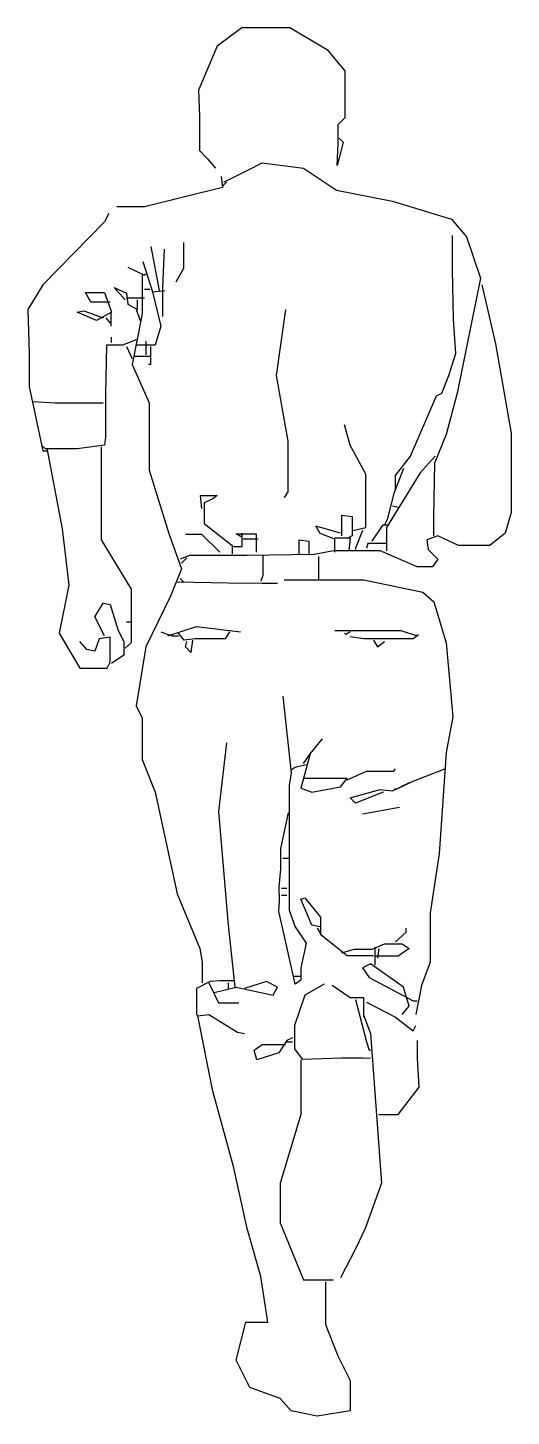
# Model space of a CAD drawing. Header units: millimetres. Extents: x 241.9 to 265.4, y 329.3 to 396.8.
import ezdxf

# ---------------------------------------------------------------- set-up
doc = ezdxf.new("R2010")
doc.units = ezdxf.units.MM
doc.layers.add('Standard', color=7, linetype='Continuous')

msp = doc.modelspace()

# ---------------------------------------------------------------- linework, layer by layer
at = {"layer": 'Standard', "linetype": 'Continuous'}
for points in [[(257.067, 391.444), (257.267, 391.244), (256.967, 390.11), (257.017, 391.177), (257.017, 392.11), (257.367, 392.444), (257.367, 394.711), (256.534, 395.711), (254.667, 396.811), (252.334, 396.811), (251.134, 395.91), (250.234, 393.777), (250.284, 392.511), (250.284, 390.844), (250.667, 390.444), (251.067, 389.977)], [(251.467, 389.311), (252.667, 389.91), (253.334, 390.244), (255.334, 389.977), (256.934, 388.91), (259.667, 388.377), (262.534, 387.511), (263.267, 386.644), (263.934, 384.644), (262.801, 379.044), (262.267, 377.044), (261.701, 375.644), (261.651, 373.044), (261.651, 372.11)], [(251.334, 389.577), (251.401, 389.044), (247.601, 388.11), (246.267, 388.11)], [(251.601, 389.311), (251.401, 389.11)], [(245.867, 387.777), (245.667, 387.377), (242.667, 384.311), (241.934, 383.11), (242.001, 380.977), (242.001, 379.377), (242.667, 376.244), (242.867, 376.244)], [(248.334, 384.044), (247.934, 386.177)], [(249.501, 386.377), (249.501, 385.11), (249.134, 384.444)], [(259.801, 374.311), (259.801, 375.044), (260.534, 375.977), (261.801, 378.91), (262.067, 379.044), (262.401, 379.91), (262.734, 380.977), (262.634, 382.644), (262.584, 385.044), (262.584, 386.711)], [(247.534, 385.444), (248.001, 383.977), (248.601, 384.044)], [(248.567, 386.044), (248.484, 384.177), (248.484, 382.777)], [(246.801, 385.177), (247.601, 384.777), (247.667, 384.844)], [(247.501, 384.777), (247.501, 382.91), (247.001, 380.444), (247.834, 378.577), (247.834, 375.311), (248.801, 372.177), (249.401, 370.511), (248.867, 369.177), (247.667, 366.711), (247.201, 363.844), (247.501, 363.244), (247.501, 361.244), (248.134, 359.644), (249.201, 354.711), (250.301, 352.044), (250.417, 351.377), (250.417, 350.377)], [(246.667, 383.577), (246.134, 384.177), (246.734, 383.91), (246.801, 383.377), (247.267, 383.11), (247.267, 383.577)], [(247.601, 384.11), (247.867, 384.11)], [(264.001, 384.311), (264.667, 381.444), (265.434, 377.11), (265.434, 373.244), (265.134, 372.244), (264.401, 371.644), (262.867, 371.644), (261.867, 372.11), (261.334, 371.91), (261.401, 371.444), (261.867, 370.977), (261.601, 370.61), (260.867, 370.61), (259.067, 371.377), (256.801, 371.377), (255.867, 371.211), (252.601, 371.16), (249.801, 371.16), (249.334, 370.977)], [(245.934, 383.477), (245.001, 383.477), (244.734, 383.944), (245.667, 383.944), (246.001, 382.977), (245.267, 382.577), (244.334, 382.977), (244.667, 383.044), (245.601, 382.711)], [(246.734, 383.677), (247.601, 383.677)], [(248.001, 383.977), (248.401, 382.311), (248.134, 381.377), (247.201, 381.377)], [(245.967, 382.977), (245.967, 382.311)], [(247.201, 383.11), (247.401, 382.577)], [(254.467, 383.11), (254.001, 379.91), (254.567, 376.711), (254.567, 374.244), (254.401, 373.977)], [(245.734, 382.711), (245.934, 382.444)], [(247.201, 381.644), (246.534, 381.377), (245.767, 381.377), (245.717, 378.977), (245.717, 376.91), (245.667, 376.511), (244.334, 376.344), (242.801, 376.344), (242.601, 376.511)], [(246.001, 381.511), (246.001, 381.777)], [(247.667, 381.577), (247.667, 380.91)], [(246.734, 381.311), (247.001, 380.711)], [(247.067, 380.844), (247.934, 380.844)], [(247.901, 381.311), (247.901, 380.444), (247.801, 380.444)], [(242.201, 378.644), (243.267, 378.577), (245.601, 378.577)], [(257.734, 372.377), (258.367, 372.511), (258.367, 375.11), (257.601, 376.511), (257.334, 377.511)], [(242.867, 376.377), (243.601, 372.444), (243.934, 369.711), (243.467, 367.377), (244.467, 365.677), (245.801, 365.677), (245.934, 365.977), (245.934, 367.177), (245.401, 367.11), (245.201, 366.511), (244.801, 366.577), (244.467, 366.977)], [(245.501, 376.444), (245.501, 371.91), (246.967, 369.511), (246.967, 366.91), (246.667, 366.644)], [(261.734, 375.977), (261.001, 375.177), (259.367, 372.511), (259.367, 371.377)], [(260.201, 375.377), (259.734, 374.177), (259.401, 372.91), (259.267, 372.644)], [(250.401, 373.444), (250.334, 374.077), (251.134, 374.077), (250.934, 373.91), (250.501, 373.711), (250.501, 372.711), (251.867, 371.644), (251.867, 371.244)], [(259.667, 373.577), (259.934, 373.511)], [(257.201, 372.11), (257.201, 373.11), (257.701, 373.044), (257.701, 372.11), (257.467, 371.977)], [(258.667, 371.844), (259.201, 372.644), (259.401, 372.644)], [(251.267, 371.311), (250.401, 372.177), (249.601, 372.177)], [(252.334, 372.244), (252.334, 371.577), (251.934, 371.577)], [(252.334, 372.044), (252.067, 372.211), (253.034, 372.211), (253.034, 371.311)], [(253.134, 371.944), (252.401, 371.944)], [(257.134, 372.244), (255.934, 372.577), (256.134, 372.244), (256.801, 371.977)], [(256.867, 371.311), (256.867, 372.011), (257.601, 372.011), (257.534, 371.377)], [(258.201, 372.377), (257.867, 371.511), (257.867, 371.444)], [(255.134, 371.244), (255.134, 371.91), (255.601, 371.844), (255.601, 371.177)], [(259.401, 371.744), (258.467, 371.744), (258.401, 371.511)], [(249.667, 371.044), (249.401, 370.777)], [(253.367, 371.177), (253.367, 370.177), (253.267, 369.91)], [(256.067, 371.11), (256.067, 369.977)], [(249.334, 370.044), (249.534, 369.844)], [(254.401, 369.977), (258.267, 369.977), (261.134, 369.377), (261.667, 368.91), (262.267, 366.91), (262.601, 363.311), (262.267, 361.577), (261.934, 356.644), (261.501, 353.777), (261.501, 351.377), (261.067, 350.244), (260.801, 348.844)], [(249.201, 369.877), (251.667, 369.827), (253.334, 369.802), (254.067, 369.802)], [(245.667, 367.244), (245.201, 368.177), (245.601, 368.844), (245.934, 368.777), (246.334, 367.511), (246.601, 366.977), (246.601, 366.311), (246.001, 365.91)], [(247.001, 367.91), (246.734, 367.91)], [(248.401, 367.444), (248.934, 367.244), (249.267, 367.244)], [(248.734, 367.244), (250.134, 367.711), (252.267, 367.444)], [(251.734, 367.444), (251.534, 367.11), (250.067, 367.11), (249.534, 367.044), (249.267, 367.377)], [(256.867, 367.511), (260.067, 367.511), (260.867, 367.244)], [(257.601, 367.444), (257.401, 367.311), (257.334, 367.377)], [(257.601, 367.211), (258.267, 367.127), (260.667, 367.127), (260.934, 367.311)], [(249.934, 367.044), (249.867, 366.444), (249.601, 366.711), (249.667, 366.977)], [(258.734, 367.044), (258.934, 366.711), (259.267, 366.977)], [(254.334, 364.311), (254.734, 360.577), (254.634, 359.977), (254.634, 353.91), (254.934, 353.11), (255.467, 352.311), (255.201, 351.11), (255.201, 350.511), (254.934, 350.311), (254.401, 352.711), (254.134, 353.844), (254.167, 354.377), (254.151, 355.044), (254.242, 355.91), (254.242, 356.91), (254.601, 358.644), (254.667, 358.644)], [(251.601, 362.044), (251.201, 358.711), (251.667, 353.177), (252.001, 350.177)], [(255.334, 361.044), (255.667, 361.511), (256.267, 362.244)], [(255.667, 361.511), (255.201, 359.844), (255.734, 359.644), (257.134, 359.91), (257.467, 360.311), (256.134, 360.311), (255.334, 360.311)], [(255.467, 360.977), (254.934, 360.844), (254.734, 360.711)], [(257.467, 360.244), (258.401, 360.677), (259.734, 360.677), (259.801, 360.777)], [(259.201, 359.644), (257.867, 359.11), (257.601, 359.377), (259.067, 359.777), (259.667, 359.711), (260.667, 360.177), (262.201, 360.777)], [(260.001, 359.844), (259.734, 359.777)], [(260.467, 360.11), (260.067, 359.91)], [(260.001, 358.91), (258.201, 358.577)], [(254.334, 356.444), (254.601, 356.444)], [(254.267, 354.977), (254.534, 354.977)], [(254.267, 354.644), (254.534, 354.644)], [(256.134, 353.11), (255.734, 353.177), (255.201, 354.444), (255.401, 354.511), (256.167, 353.577), (256.167, 352.711)], [(256.001, 353.044), (256.201, 352.711), (257.467, 351.711), (258.734, 351.711)], [(259.801, 352.377), (260.334, 352.844), (260.334, 353.044)], [(257.201, 351.844), (257.801, 352.011), (258.667, 352.011), (259.267, 352.277), (260.134, 352.277), (260.467, 352.044), (259.934, 351.677), (258.801, 351.677)], [(258.801, 352.11), (258.801, 351.244)], [(259.001, 352.044), (258.934, 351.577)], [(260.134, 348.844), (260.467, 349.244), (260.201, 350.177), (258.601, 351.311), (258.201, 351.11), (258.534, 350.644), (260.667, 349.511), (260.867, 349.511)], [(252.001, 350.477), (251.267, 350.477), (250.801, 350.444), (250.134, 350.11), (250.134, 348.844), (250.201, 348.777)], [(250.734, 350.377), (251.201, 349.41), (252.201, 349.41)], [(251.001, 349.91), (252.067, 350.177), (253.867, 349.777), (254.067, 350.177), (253.534, 350.444), (252.467, 350.11)], [(251.667, 350.377), (251.667, 350.11)], [(254.867, 350.711), (255.201, 350.711)], [(256.334, 350.311), (255.401, 349.777), (254.901, 348.311), (254.901, 347.177), (255.267, 346.677), (257.201, 346.727), (258.201, 346.727), (258.601, 346.711)], [(258.267, 348.711), (258.267, 349.644), (257.601, 349.644), (256.734, 350.244)], [(257.867, 349.577), (258.401, 347.511), (258.534, 347.11), (258.601, 347.11)], [(258.401, 349.444), (259.801, 348.711), (260.667, 348.044), (260.801, 348.311)], [(256.401, 335.844), (256.401, 333.777), (257.001, 332.244), (257.601, 331.044), (257.601, 329.577), (256.001, 329.311), (254.734, 329.577), (254.201, 330.177), (252.734, 330.711), (252.067, 332.044), (252.534, 333.877), (253.601, 333.877), (253.267, 336.11), (252.601, 338.444), (251.934, 341.444), (250.934, 345.11), (250.201, 348.777), (250.734, 348.844), (252.134, 347.977), (252.467, 347.91)], [(258.267, 348.777), (258.601, 347.91), (259.134, 340.644), (258.334, 338.444), (257.867, 337.444), (257.134, 336.044)], [(254.801, 347.711), (254.534, 347.577), (254.134, 346.977), (253.067, 346.644), (252.934, 347.11), (253.334, 347.377), (254.467, 347.377)], [(254.534, 347.511), (254.801, 347.511)], [(259.001, 343.977), (259.934, 343.977), (260.967, 345.311), (260.884, 346.711), (260.884, 347.577)], [(255.201, 346.644), (255.201, 343.977), (254.201, 340.644), (254.201, 338.711), (255.334, 335.944), (256.801, 335.944)]]:
    msp.add_lwpolyline(points, dxfattribs=at)

doc.saveas('drawing.dxf')
